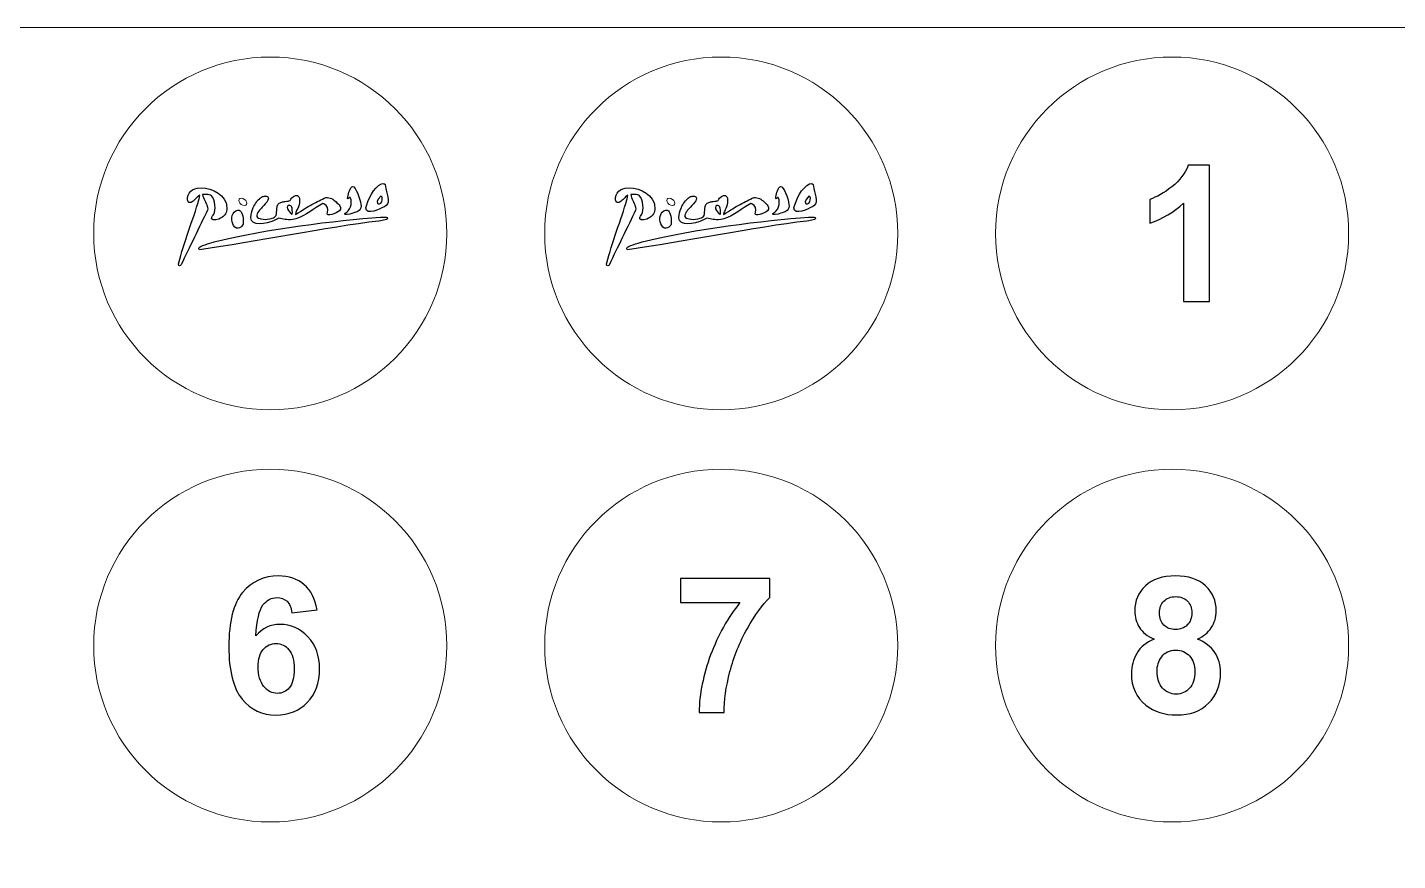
# Model space of a CAD drawing. Header units: millimetres. Extents: x -676 to 660, y -238 to 366.
# Drawn here: x 354.9 to 457.1, y 300 to 362.2 of the extents above; entities that cross this region are included whole.
import ezdxf

# ---------------------------------------------------------------- set-up
doc = ezdxf.new("R2010")
doc.units = ezdxf.units.MM
doc.header["$MEASUREMENT"] = 0
doc.layers.add('layer 1', color=7, linetype='Continuous')

msp = doc.modelspace()

# ---------------------------------------------------------------- linework, layer by layer
at = {"layer": 'layer 1', "color": 250, "lineweight": 20}
for points, knots in [([(221.6275, 362.1824), (221.6275, 362.1824), (457.0516, 362.1824), (457.0516, 362.1824), (457.0516, 362.1824), (457.0516, 362.1824), (659.621, 362.1824), (659.621, 362.1824), (659.621, 362.1824), (659.621, 362.1824), (659.621, 208.4226), (659.621, 208.4226), (659.621, 208.4226), (659.621, 208.4226), (457.0516, 208.4226), (457.0516, 208.4226), (457.0516, 208.4226), (457.0516, 208.4226), (221.6275, 208.4226), (221.6275, 208.4226), (221.6275, 208.4226), (221.6275, 208.4226), (221.6275, 362.1824), (221.6275, 362.1824)], [0, 0, 0, 0, 0.14285714, 0.14285714, 0.14285714, 0.14285714, 0.28571429, 0.28571429, 0.28571429, 0.28571429, 0.42857143, 0.42857143, 0.42857143, 0.42857143, 0.57142857, 0.57142857, 0.57142857, 0.57142857, 0.71428571, 0.71428571, 0.71428571, 0.71428571, 1, 1, 1, 1]), ([(372.9714, 359.9715), (380.2422, 359.9715), (386.1365, 354.0772), (386.1365, 346.8064), (386.1365, 346.8064), (386.1365, 339.5356), (380.2422, 333.6413), (372.9714, 333.6413), (372.9714, 333.6413), (365.7006, 333.6413), (359.8063, 339.5356), (359.8063, 346.8064), (359.8063, 346.8064), (359.8063, 354.0772), (365.7006, 359.9715), (372.9714, 359.9715)], [0, 0, 0, 0, 0.2, 0.2, 0.2, 0.2, 0.4, 0.4, 0.4, 0.4, 0.6, 0.6, 0.6, 0.6, 1, 1, 1, 1]), ([(406.6034, 359.9715), (413.8742, 359.9715), (419.7685, 354.0772), (419.7685, 346.8064), (419.7685, 346.8064), (419.7685, 339.5356), (413.8742, 333.6413), (406.6034, 333.6413), (406.6034, 333.6413), (399.3326, 333.6413), (393.4383, 339.5356), (393.4383, 346.8064), (393.4383, 346.8064), (393.4383, 354.0772), (399.3326, 359.9715), (406.6034, 359.9715)], [0, 0, 0, 0, 0.2, 0.2, 0.2, 0.2, 0.4, 0.4, 0.4, 0.4, 0.6, 0.6, 0.6, 0.6, 1, 1, 1, 1]), ([(440.2354, 359.9715), (447.5062, 359.9715), (453.4005, 354.0772), (453.4005, 346.8064), (453.4005, 346.8064), (453.4005, 339.5356), (447.5062, 333.6413), (440.2354, 333.6413), (440.2354, 333.6413), (432.9646, 333.6413), (427.0703, 339.5356), (427.0703, 346.8064), (427.0703, 346.8064), (427.0703, 354.0772), (432.9646, 359.9715), (440.2354, 359.9715)], [0, 0, 0, 0, 0.2, 0.2, 0.2, 0.2, 0.4, 0.4, 0.4, 0.4, 0.6, 0.6, 0.6, 0.6, 1, 1, 1, 1]), ([(370.9249, 349.4102), (371.093, 349.3475), (371.2293, 349.1853), (371.2293, 349.0479), (371.2293, 349.0479), (371.2293, 348.9105), (371.093, 348.8499), (370.9249, 348.9126), (370.9249, 348.9126), (370.7568, 348.9753), (370.6206, 349.1375), (370.6206, 349.2749), (370.6206, 349.2749), (370.6206, 349.4123), (370.7568, 349.4729), (370.9249, 349.4102)], [0, 0, 0, 0, 0.2, 0.2, 0.2, 0.2, 0.4, 0.4, 0.4, 0.4, 0.6, 0.6, 0.6, 0.6, 1, 1, 1, 1]), ([(402.8501, 349.4102), (403.0182, 349.3475), (403.1545, 349.1853), (403.1545, 349.0479), (403.1545, 349.0479), (403.1545, 348.9105), (403.0182, 348.8499), (402.8501, 348.9126), (402.8501, 348.9126), (402.682, 348.9753), (402.5458, 349.1375), (402.5458, 349.2749), (402.5458, 349.2749), (402.5458, 349.4123), (402.682, 349.4729), (402.8501, 349.4102)], [0, 0, 0, 0, 0.2, 0.2, 0.2, 0.2, 0.4, 0.4, 0.4, 0.4, 0.6, 0.6, 0.6, 0.6, 1, 1, 1, 1]), ([(372.9714, 329.2195), (380.2422, 329.2195), (386.1365, 323.3252), (386.1365, 316.0544), (386.1365, 316.0544), (386.1365, 308.7836), (380.2422, 302.8893), (372.9714, 302.8893), (372.9714, 302.8893), (365.7006, 302.8893), (359.8063, 308.7836), (359.8063, 316.0544), (359.8063, 316.0544), (359.8063, 323.3252), (365.7006, 329.2195), (372.9714, 329.2195)], [0, 0, 0, 0, 0.2, 0.2, 0.2, 0.2, 0.4, 0.4, 0.4, 0.4, 0.6, 0.6, 0.6, 0.6, 1, 1, 1, 1]), ([(406.6034, 329.2195), (413.8742, 329.2195), (419.7685, 323.3252), (419.7685, 316.0544), (419.7685, 316.0544), (419.7685, 308.7836), (413.8742, 302.8893), (406.6034, 302.8893), (406.6034, 302.8893), (399.3326, 302.8893), (393.4383, 308.7836), (393.4383, 316.0544), (393.4383, 316.0544), (393.4383, 323.3252), (399.3326, 329.2195), (406.6034, 329.2195)], [0, 0, 0, 0, 0.2, 0.2, 0.2, 0.2, 0.4, 0.4, 0.4, 0.4, 0.6, 0.6, 0.6, 0.6, 1, 1, 1, 1]), ([(440.2354, 329.2195), (447.5062, 329.2195), (453.4005, 323.3252), (453.4005, 316.0544), (453.4005, 316.0544), (453.4005, 308.7836), (447.5062, 302.8893), (440.2354, 302.8893), (440.2354, 302.8893), (432.9646, 302.8893), (427.0703, 308.7836), (427.0703, 316.0544), (427.0703, 316.0544), (427.0703, 323.3252), (432.9646, 329.2195), (440.2354, 329.2195)], [0, 0, 0, 0, 0.2, 0.2, 0.2, 0.2, 0.4, 0.4, 0.4, 0.4, 0.6, 0.6, 0.6, 0.6, 1, 1, 1, 1])]:
    msp.add_open_spline(points, degree=3, knots=knots, dxfattribs=at)
at = {"layer": 'layer 1', "color": 250}
for points, knots in [([(443.014, 341.7175), (443.014, 341.7175), (441.0743, 341.7175), (441.0743, 341.7175), (441.0743, 341.7175), (441.0743, 341.7175), (441.0743, 349.0565), (441.0743, 349.0565), (441.0743, 349.0565), (440.3663, 348.3911), (439.531, 347.8979), (438.5682, 347.5793), (438.5682, 347.5793), (438.5682, 347.5793), (438.5682, 349.3491), (438.5682, 349.3491), (438.5682, 349.3491), (439.0755, 349.5143), (439.6254, 349.8282), (440.2177, 350.2931), (440.2177, 350.2931), (440.8123, 350.7556), (441.2182, 351.296), (441.4401, 351.9119), (441.4401, 351.9119), (441.4401, 351.9119), (443.014, 351.9119), (443.014, 351.9119), (443.014, 351.9119), (443.014, 351.9119), (443.014, 341.7175), (443.014, 341.7175)], [0, 0, 0, 0, 0.11111111, 0.11111111, 0.11111111, 0.11111111, 0.22222222, 0.22222222, 0.22222222, 0.22222222, 0.33333333, 0.33333333, 0.33333333, 0.33333333, 0.44444444, 0.44444444, 0.44444444, 0.44444444, 0.55555556, 0.55555556, 0.55555556, 0.55555556, 0.66666667, 0.66666667, 0.66666667, 0.66666667, 0.77777778, 0.77777778, 0.77777778, 0.77777778, 1, 1, 1, 1]), ([(380.0992, 348.722), (380.0992, 348.0818), (381.221, 348.6705), (381.4805, 348.8002), (381.4805, 348.8002), (381.7117, 348.9158), (381.7748, 349.0562), (381.7633, 349.313), (381.7633, 349.313), (381.7497, 349.6144), (381.6431, 349.8634), (381.5847, 350.1554), (381.5847, 350.1554), (381.5557, 350.3586), (381.5747, 350.6276), (381.2675, 350.4989), (381.2675, 350.4989), (380.6804, 350.2526), (380.238, 349.2771), (380.0992, 348.722)], [0, 0, 0, 0, 0.16666667, 0.16666667, 0.16666667, 0.16666667, 0.33333333, 0.33333333, 0.33333333, 0.33333333, 0.5, 0.5, 0.5, 0.5, 0.66666667, 0.66666667, 0.66666667, 0.66666667, 1, 1, 1, 1]), ([(412.0244, 348.722), (412.0244, 348.0818), (413.1462, 348.6705), (413.4057, 348.8002), (413.4057, 348.8002), (413.6369, 348.9158), (413.7, 349.0562), (413.6885, 349.313), (413.6885, 349.313), (413.6749, 349.6144), (413.5683, 349.8634), (413.5099, 350.1554), (413.5099, 350.1554), (413.4809, 350.3586), (413.4999, 350.6276), (413.1927, 350.4989), (413.1927, 350.4989), (412.6056, 350.2526), (412.1632, 349.2771), (412.0244, 348.722)], [0, 0, 0, 0, 0.16666667, 0.16666667, 0.16666667, 0.16666667, 0.33333333, 0.33333333, 0.33333333, 0.33333333, 0.5, 0.5, 0.5, 0.5, 0.66666667, 0.66666667, 0.66666667, 0.66666667, 1, 1, 1, 1]), ([(366.8403, 349.1708), (367.0157, 348.9693), (367.2956, 349.2881), (367.407, 349.3996), (367.407, 349.3996), (367.516, 349.5085), (367.5606, 349.5723), (367.7078, 349.6504), (367.7078, 349.6504), (367.6965, 349.5487), (367.6766, 349.4046), (367.6481, 349.3085), (367.6481, 349.3085), (367.2274, 347.8911), (366.5012, 346.0735), (366.156, 344.6042), (366.156, 344.6042), (366.156, 344.6042), (366.13, 344.526), (366.13, 344.526), (366.13, 344.526), (366.121, 344.3239), (366.2998, 344.416), (366.3124, 344.4478), (366.3124, 344.4478), (366.3124, 344.4478), (366.3385, 344.4999), (366.3385, 344.4999), (366.3385, 344.4999), (366.9084, 345.6403), (367.7235, 347.3892), (368.2993, 348.5395), (368.2993, 348.5395), (368.3216, 348.6001), (368.3279, 348.6671), (368.2993, 348.748), (368.2993, 348.748), (368.2906, 348.7741), (368.2819, 348.8002), (368.2732, 348.8262), (368.2732, 348.8262), (368.1755, 349.1195), (367.9718, 349.4076), (367.9282, 349.7123), (367.9282, 349.7123), (367.9282, 349.7123), (367.9804, 349.7123), (367.9804, 349.7123), (367.9804, 349.7123), (367.9804, 349.7123), (368.2359, 349.7123), (368.2359, 349.7123), (368.2359, 349.7123), (368.3682, 349.7123), (368.4902, 349.6995), (368.5935, 349.6044), (368.5935, 349.6044), (368.8923, 349.3295), (368.9038, 348.526), (368.7672, 348.2508), (368.7672, 348.2508), (368.7184, 348.1523), (368.5576, 348.0264), (368.601, 347.8964), (368.601, 347.8964), (368.6666, 347.6996), (369.1618, 347.8871), (369.2604, 347.9365), (369.2604, 347.9365), (369.5094, 348.0613), (369.6953, 348.2751), (369.7207, 348.5913), (369.7207, 348.5913), (369.7348, 348.767), (369.7078, 348.9532), (369.6744, 349.0868), (369.6744, 349.0868), (369.4159, 349.8624), (368.2968, 350.3318), (367.5146, 350.1792), (367.5146, 350.1792), (367.2746, 350.1324), (367.0573, 350.023), (366.923, 349.8195), (366.923, 349.8195), (366.8244, 349.6702), (366.7285, 349.2993), (366.8403, 349.1708)], [0, 0, 0, 0, 0.04347826, 0.04347826, 0.04347826, 0.04347826, 0.08695652, 0.08695652, 0.08695652, 0.08695652, 0.13043478, 0.13043478, 0.13043478, 0.13043478, 0.17391304, 0.17391304, 0.17391304, 0.17391304, 0.2173913, 0.2173913, 0.2173913, 0.2173913, 0.26086957, 0.26086957, 0.26086957, 0.26086957, 0.30434783, 0.30434783, 0.30434783, 0.30434783, 0.34782609, 0.34782609, 0.34782609, 0.34782609, 0.39130435, 0.39130435, 0.39130435, 0.39130435, 0.43478261, 0.43478261, 0.43478261, 0.43478261, 0.47826087, 0.47826087, 0.47826087, 0.47826087, 0.52173913, 0.52173913, 0.52173913, 0.52173913, 0.56521739, 0.56521739, 0.56521739, 0.56521739, 0.60869565, 0.60869565, 0.60869565, 0.60869565, 0.65217391, 0.65217391, 0.65217391, 0.65217391, 0.69565217, 0.69565217, 0.69565217, 0.69565217, 0.73913043, 0.73913043, 0.73913043, 0.73913043, 0.7826087, 0.7826087, 0.7826087, 0.7826087, 0.82608696, 0.82608696, 0.82608696, 0.82608696, 0.86956522, 0.86956522, 0.86956522, 0.86956522, 0.91304348, 0.91304348, 0.91304348, 0.91304348, 1, 1, 1, 1]), ([(374.574, 349.4517), (374.5676, 349.4453), (374.5617, 349.439), (374.5563, 349.4329), (374.5563, 349.4329), (374.4697, 349.336), (374.5048, 349.2849), (374.3879, 349.2399), (374.3879, 349.2399), (374.368, 349.2322), (374.3436, 349.2247), (374.3134, 349.2171), (374.3134, 349.2171), (374.2422, 349.2112), (374.1602, 349.2057), (374.0757, 349.1953), (374.0757, 349.1953), (373.9913, 349.185), (373.9043, 349.1697), (373.8234, 349.1443), (373.8234, 349.1443), (373.5092, 349.0455), (373.4977, 348.9098), (373.4534, 348.6438), (373.4534, 348.6438), (373.4534, 348.6438), (373.4273, 348.2789), (373.4273, 348.2789), (373.4273, 348.2789), (373.4273, 348.2789), (373.4012, 348.1486), (373.4012, 348.1486), (373.4012, 348.1486), (373.337, 348.0202), (373.2471, 347.9843), (373.1146, 347.9401), (373.1146, 347.9401), (373.1146, 347.9401), (373.0364, 347.9141), (373.0364, 347.9141), (373.0364, 347.9141), (373.0364, 347.9141), (372.9321, 347.888), (372.9321, 347.888), (372.9321, 347.888), (372.7269, 347.847), (372.4858, 347.847), (372.2806, 347.888), (372.2806, 347.888), (372.1605, 347.918), (372.0257, 347.9547), (371.9678, 348.0704), (371.9678, 348.0704), (371.9678, 348.3421), (372.2001, 348.5844), (372.3801, 348.7702), (372.3801, 348.7702), (372.5005, 348.8946), (372.7211, 349.1339), (372.7758, 349.2432), (372.7758, 349.2432), (372.7758, 349.2432), (372.8018, 349.2953), (372.8018, 349.2953), (372.8018, 349.2953), (372.9189, 349.5295), (372.7521, 349.6332), (372.5235, 349.5918), (372.5235, 349.5918), (372.4019, 349.5697), (372.3707, 349.5535), (372.2392, 349.4639), (372.2392, 349.4639), (372.131, 349.3902), (372.0275, 349.2738), (371.9361, 349.1428), (371.9361, 349.1428), (371.8448, 349.0118), (371.7656, 348.8662), (371.7061, 348.7341), (371.7061, 348.7341), (371.5601, 348.4102), (371.5307, 348.2919), (371.5257, 347.9786), (371.5257, 347.9786), (371.5151, 347.309), (372.738, 347.5172), (373.2188, 347.7577), (373.2188, 347.7577), (373.3522, 347.8244), (373.4699, 347.8842), (373.6097, 347.9401), (373.6097, 347.9401), (373.9365, 347.9034), (374.1855, 347.7798), (374.6522, 347.8359), (374.6522, 347.8359), (374.6522, 347.8359), (374.7825, 347.8619), (374.7825, 347.8619), (374.7825, 347.8619), (374.7825, 347.8619), (374.8868, 347.888), (374.8868, 347.888), (374.8868, 347.888), (375.6094, 348.129), (376.2346, 348.7049), (376.8935, 349.0347), (376.8935, 349.0347), (376.8935, 349.0347), (376.9717, 349.0086), (376.9717, 349.0086), (376.9717, 349.0086), (377.2602, 348.8645), (377.3286, 348.6456), (377.2323, 348.3571), (377.2323, 348.3571), (377.2069, 348.2084), (377.2177, 348.2007), (377.4148, 348.2007), (377.4148, 348.2007), (377.7687, 348.2597), (378.4347, 348.4671), (378.1551, 348.8773), (378.1551, 348.8773), (378.1003, 348.9578), (377.9538, 349.0973), (377.8805, 349.1634), (377.8805, 349.1634), (377.6721, 349.3517), (377.4145, 349.5178), (377.1281, 349.4778), (377.1281, 349.4778), (376.9403, 349.4308), (376.778, 349.3288), (376.6069, 349.2432), (376.6069, 349.2432), (376.6069, 349.2432), (376.5547, 349.2171), (376.5547, 349.2171), (376.5547, 349.2171), (376.5547, 349.2171), (376.5026, 349.1911), (376.5026, 349.1911), (376.5026, 349.1911), (376.1378, 349.0086), (375.7443, 348.7912), (375.4045, 348.5682), (375.4045, 348.5682), (375.1712, 348.4152), (374.894, 348.2268), (374.8607, 348.2268), (374.8607, 348.2268), (374.8607, 348.2268), (374.8868, 348.3571), (374.8868, 348.3571), (374.8868, 348.3571), (374.8868, 348.3571), (374.9128, 348.4353), (374.9128, 348.4353), (374.9128, 348.4353), (374.9734, 348.6168), (375.063, 348.6969), (375.1213, 348.9305), (375.1213, 348.9305), (375.1213, 348.9305), (375.1474, 349.1129), (375.1474, 349.1129), (375.1474, 349.1129), (375.1474, 349.242), (375.1741, 349.4261), (375.1094, 349.5384), (375.1094, 349.5384), (374.9769, 349.7684), (374.7294, 349.6071), (374.574, 349.4517)], [0, 0, 0, 0, 0.02222222, 0.02222222, 0.02222222, 0.02222222, 0.04444444, 0.04444444, 0.04444444, 0.04444444, 0.06666667, 0.06666667, 0.06666667, 0.06666667, 0.08888889, 0.08888889, 0.08888889, 0.08888889, 0.11111111, 0.11111111, 0.11111111, 0.11111111, 0.13333333, 0.13333333, 0.13333333, 0.13333333, 0.15555556, 0.15555556, 0.15555556, 0.15555556, 0.17777778, 0.17777778, 0.17777778, 0.17777778, 0.2, 0.2, 0.2, 0.2, 0.22222222, 0.22222222, 0.22222222, 0.22222222, 0.24444444, 0.24444444, 0.24444444, 0.24444444, 0.26666667, 0.26666667, 0.26666667, 0.26666667, 0.28888889, 0.28888889, 0.28888889, 0.28888889, 0.31111111, 0.31111111, 0.31111111, 0.31111111, 0.33333333, 0.33333333, 0.33333333, 0.33333333, 0.35555556, 0.35555556, 0.35555556, 0.35555556, 0.37777778, 0.37777778, 0.37777778, 0.37777778, 0.4, 0.4, 0.4, 0.4, 0.42222222, 0.42222222, 0.42222222, 0.42222222, 0.44444444, 0.44444444, 0.44444444, 0.44444444, 0.46666667, 0.46666667, 0.46666667, 0.46666667, 0.48888889, 0.48888889, 0.48888889, 0.48888889, 0.51111111, 0.51111111, 0.51111111, 0.51111111, 0.53333333, 0.53333333, 0.53333333, 0.53333333, 0.55555556, 0.55555556, 0.55555556, 0.55555556, 0.57777778, 0.57777778, 0.57777778, 0.57777778, 0.6, 0.6, 0.6, 0.6, 0.62222222, 0.62222222, 0.62222222, 0.62222222, 0.64444444, 0.64444444, 0.64444444, 0.64444444, 0.66666667, 0.66666667, 0.66666667, 0.66666667, 0.68888889, 0.68888889, 0.68888889, 0.68888889, 0.71111111, 0.71111111, 0.71111111, 0.71111111, 0.73333333, 0.73333333, 0.73333333, 0.73333333, 0.75555556, 0.75555556, 0.75555556, 0.75555556, 0.77777778, 0.77777778, 0.77777778, 0.77777778, 0.8, 0.8, 0.8, 0.8, 0.82222222, 0.82222222, 0.82222222, 0.82222222, 0.84444444, 0.84444444, 0.84444444, 0.84444444, 0.86666667, 0.86666667, 0.86666667, 0.86666667, 0.88888889, 0.88888889, 0.88888889, 0.88888889, 0.91111111, 0.91111111, 0.91111111, 0.91111111, 0.93333333, 0.93333333, 0.93333333, 0.93333333, 0.95555556, 0.95555556, 0.95555556, 0.95555556, 1, 1, 1, 1]), ([(379.0567, 350.2857), (378.8469, 350.0759), (378.7628, 349.7054), (378.7439, 349.4256), (378.7439, 349.4256), (378.7704, 349.3087), (378.8418, 349.4699), (378.8688, 349.4918), (378.8688, 349.4918), (379.0085, 349.6052), (379.1308, 348.8079), (378.7827, 348.493), (378.7827, 348.493), (378.6809, 348.401), (378.5595, 348.3159), (378.5354, 348.305), (378.5354, 348.305), (378.5354, 348.305), (378.5354, 348.2529), (378.5354, 348.2529), (378.5354, 348.2529), (378.5354, 348.2529), (378.5615, 348.2268), (378.5615, 348.2268), (378.5615, 348.2268), (378.7074, 348.1538), (379.1163, 348.3134), (379.2912, 348.3571), (379.2912, 348.3571), (379.3864, 348.3888), (379.505, 348.439), (379.5909, 348.5094), (379.5909, 348.5094), (379.7512, 348.6407), (379.7603, 348.7659), (379.7316, 348.9716), (379.7316, 348.9716), (379.6621, 349.4687), (379.3377, 350.3118), (379.1088, 350.3118), (379.1088, 350.3118), (379.1088, 350.3118), (379.0567, 350.2857), (379.0567, 350.2857)], [0, 0, 0, 0, 0.08333333, 0.08333333, 0.08333333, 0.08333333, 0.16666667, 0.16666667, 0.16666667, 0.16666667, 0.25, 0.25, 0.25, 0.25, 0.33333333, 0.33333333, 0.33333333, 0.33333333, 0.41666667, 0.41666667, 0.41666667, 0.41666667, 0.5, 0.5, 0.5, 0.5, 0.58333333, 0.58333333, 0.58333333, 0.58333333, 0.66666667, 0.66666667, 0.66666667, 0.66666667, 0.75, 0.75, 0.75, 0.75, 0.83333333, 0.83333333, 0.83333333, 0.83333333, 1, 1, 1, 1]), ([(381.2198, 349.582), (381.3127, 349.5706), (381.3452, 349.481), (381.3241, 349.3214), (381.3241, 349.3214), (381.3241, 348.8317), (380.549, 348.9117), (381.2198, 349.582)], [0, 0, 0, 0, 0.33333333, 0.33333333, 0.33333333, 0.33333333, 1, 1, 1, 1]), ([(398.7655, 349.1708), (398.9409, 348.9693), (399.2208, 349.2881), (399.3322, 349.3996), (399.3322, 349.3996), (399.4412, 349.5085), (399.4858, 349.5723), (399.633, 349.6504), (399.633, 349.6504), (399.6217, 349.5487), (399.6018, 349.4046), (399.5733, 349.3085), (399.5733, 349.3085), (399.1526, 347.8911), (398.4264, 346.0735), (398.0812, 344.6042), (398.0812, 344.6042), (398.0812, 344.6042), (398.0552, 344.526), (398.0552, 344.526), (398.0552, 344.526), (398.0462, 344.3239), (398.225, 344.416), (398.2376, 344.4478), (398.2376, 344.4478), (398.2376, 344.4478), (398.2637, 344.4999), (398.2637, 344.4999), (398.2637, 344.4999), (398.8336, 345.6403), (399.6487, 347.3892), (400.2245, 348.5395), (400.2245, 348.5395), (400.2468, 348.6001), (400.2531, 348.6671), (400.2245, 348.748), (400.2245, 348.748), (400.2158, 348.7741), (400.2071, 348.8002), (400.1984, 348.8262), (400.1984, 348.8262), (400.1007, 349.1195), (399.897, 349.4076), (399.8534, 349.7123), (399.8534, 349.7123), (399.8534, 349.7123), (399.9056, 349.7123), (399.9056, 349.7123), (399.9056, 349.7123), (399.9056, 349.7123), (400.1611, 349.7123), (400.1611, 349.7123), (400.1611, 349.7123), (400.2934, 349.7123), (400.4154, 349.6995), (400.5187, 349.6044), (400.5187, 349.6044), (400.8175, 349.3295), (400.829, 348.526), (400.6924, 348.2508), (400.6924, 348.2508), (400.6436, 348.1523), (400.4828, 348.0264), (400.5262, 347.8964), (400.5262, 347.8964), (400.5918, 347.6996), (401.087, 347.8871), (401.1856, 347.9365), (401.1856, 347.9365), (401.4346, 348.0613), (401.6205, 348.2751), (401.6459, 348.5913), (401.6459, 348.5913), (401.66, 348.767), (401.633, 348.9532), (401.5996, 349.0868), (401.5996, 349.0868), (401.3411, 349.8624), (400.222, 350.3318), (399.4398, 350.1792), (399.4398, 350.1792), (399.1998, 350.1324), (398.9825, 350.023), (398.8482, 349.8195), (398.8482, 349.8195), (398.7496, 349.6702), (398.6537, 349.2993), (398.7655, 349.1708)], [0, 0, 0, 0, 0.04347826, 0.04347826, 0.04347826, 0.04347826, 0.08695652, 0.08695652, 0.08695652, 0.08695652, 0.13043478, 0.13043478, 0.13043478, 0.13043478, 0.17391304, 0.17391304, 0.17391304, 0.17391304, 0.2173913, 0.2173913, 0.2173913, 0.2173913, 0.26086957, 0.26086957, 0.26086957, 0.26086957, 0.30434783, 0.30434783, 0.30434783, 0.30434783, 0.34782609, 0.34782609, 0.34782609, 0.34782609, 0.39130435, 0.39130435, 0.39130435, 0.39130435, 0.43478261, 0.43478261, 0.43478261, 0.43478261, 0.47826087, 0.47826087, 0.47826087, 0.47826087, 0.52173913, 0.52173913, 0.52173913, 0.52173913, 0.56521739, 0.56521739, 0.56521739, 0.56521739, 0.60869565, 0.60869565, 0.60869565, 0.60869565, 0.65217391, 0.65217391, 0.65217391, 0.65217391, 0.69565217, 0.69565217, 0.69565217, 0.69565217, 0.73913043, 0.73913043, 0.73913043, 0.73913043, 0.7826087, 0.7826087, 0.7826087, 0.7826087, 0.82608696, 0.82608696, 0.82608696, 0.82608696, 0.86956522, 0.86956522, 0.86956522, 0.86956522, 0.91304348, 0.91304348, 0.91304348, 0.91304348, 1, 1, 1, 1]), ([(406.4992, 349.4517), (406.4928, 349.4453), (406.4869, 349.439), (406.4815, 349.4329), (406.4815, 349.4329), (406.3949, 349.336), (406.43, 349.2849), (406.3131, 349.2399), (406.3131, 349.2399), (406.2932, 349.2322), (406.2688, 349.2247), (406.2386, 349.2171), (406.2386, 349.2171), (406.1674, 349.2112), (406.0854, 349.2057), (406.0009, 349.1953), (406.0009, 349.1953), (405.9165, 349.185), (405.8295, 349.1697), (405.7486, 349.1443), (405.7486, 349.1443), (405.4344, 349.0455), (405.4229, 348.9098), (405.3786, 348.6438), (405.3786, 348.6438), (405.3786, 348.6438), (405.3525, 348.2789), (405.3525, 348.2789), (405.3525, 348.2789), (405.3525, 348.2789), (405.3264, 348.1486), (405.3264, 348.1486), (405.3264, 348.1486), (405.2622, 348.0202), (405.1723, 347.9843), (405.0398, 347.9401), (405.0398, 347.9401), (405.0398, 347.9401), (404.9616, 347.9141), (404.9616, 347.9141), (404.9616, 347.9141), (404.9616, 347.9141), (404.8573, 347.888), (404.8573, 347.888), (404.8573, 347.888), (404.6521, 347.847), (404.411, 347.847), (404.2058, 347.888), (404.2058, 347.888), (404.0857, 347.918), (403.9509, 347.9547), (403.893, 348.0704), (403.893, 348.0704), (403.893, 348.3421), (404.1253, 348.5844), (404.3053, 348.7702), (404.3053, 348.7702), (404.4257, 348.8946), (404.6463, 349.1339), (404.701, 349.2432), (404.701, 349.2432), (404.701, 349.2432), (404.727, 349.2953), (404.727, 349.2953), (404.727, 349.2953), (404.8441, 349.5295), (404.6773, 349.6332), (404.4487, 349.5918), (404.4487, 349.5918), (404.3271, 349.5697), (404.2959, 349.5535), (404.1644, 349.4639), (404.1644, 349.4639), (404.0562, 349.3902), (403.9527, 349.2738), (403.8613, 349.1428), (403.8613, 349.1428), (403.77, 349.0118), (403.6908, 348.8662), (403.6313, 348.7341), (403.6313, 348.7341), (403.4853, 348.4102), (403.4559, 348.2919), (403.4509, 347.9786), (403.4509, 347.9786), (403.4403, 347.309), (404.6632, 347.5172), (405.144, 347.7577), (405.144, 347.7577), (405.2774, 347.8244), (405.3951, 347.8842), (405.5349, 347.9401), (405.5349, 347.9401), (405.8617, 347.9034), (406.1107, 347.7798), (406.5774, 347.8359), (406.5774, 347.8359), (406.5774, 347.8359), (406.7077, 347.8619), (406.7077, 347.8619), (406.7077, 347.8619), (406.7077, 347.8619), (406.812, 347.888), (406.812, 347.888), (406.812, 347.888), (407.5346, 348.129), (408.1598, 348.7049), (408.8187, 349.0347), (408.8187, 349.0347), (408.8187, 349.0347), (408.8969, 349.0086), (408.8969, 349.0086), (408.8969, 349.0086), (409.1854, 348.8645), (409.2538, 348.6456), (409.1575, 348.3571), (409.1575, 348.3571), (409.1321, 348.2084), (409.1429, 348.2007), (409.34, 348.2007), (409.34, 348.2007), (409.6939, 348.2597), (410.3599, 348.4671), (410.0803, 348.8773), (410.0803, 348.8773), (410.0255, 348.9578), (409.879, 349.0973), (409.8057, 349.1634), (409.8057, 349.1634), (409.5973, 349.3517), (409.3397, 349.5178), (409.0533, 349.4778), (409.0533, 349.4778), (408.8655, 349.4308), (408.7032, 349.3288), (408.5321, 349.2432), (408.5321, 349.2432), (408.5321, 349.2432), (408.4799, 349.2171), (408.4799, 349.2171), (408.4799, 349.2171), (408.4799, 349.2171), (408.4278, 349.1911), (408.4278, 349.1911), (408.4278, 349.1911), (408.063, 349.0086), (407.6695, 348.7912), (407.3297, 348.5682), (407.3297, 348.5682), (407.0964, 348.4152), (406.8192, 348.2268), (406.7859, 348.2268), (406.7859, 348.2268), (406.7859, 348.2268), (406.812, 348.3571), (406.812, 348.3571), (406.812, 348.3571), (406.812, 348.3571), (406.838, 348.4353), (406.838, 348.4353), (406.838, 348.4353), (406.8986, 348.6168), (406.9882, 348.6969), (407.0465, 348.9305), (407.0465, 348.9305), (407.0465, 348.9305), (407.0726, 349.1129), (407.0726, 349.1129), (407.0726, 349.1129), (407.0726, 349.242), (407.0993, 349.4261), (407.0346, 349.5384), (407.0346, 349.5384), (406.9021, 349.7684), (406.6546, 349.6071), (406.4992, 349.4517)], [0, 0, 0, 0, 0.02222222, 0.02222222, 0.02222222, 0.02222222, 0.04444444, 0.04444444, 0.04444444, 0.04444444, 0.06666667, 0.06666667, 0.06666667, 0.06666667, 0.08888889, 0.08888889, 0.08888889, 0.08888889, 0.11111111, 0.11111111, 0.11111111, 0.11111111, 0.13333333, 0.13333333, 0.13333333, 0.13333333, 0.15555556, 0.15555556, 0.15555556, 0.15555556, 0.17777778, 0.17777778, 0.17777778, 0.17777778, 0.2, 0.2, 0.2, 0.2, 0.22222222, 0.22222222, 0.22222222, 0.22222222, 0.24444444, 0.24444444, 0.24444444, 0.24444444, 0.26666667, 0.26666667, 0.26666667, 0.26666667, 0.28888889, 0.28888889, 0.28888889, 0.28888889, 0.31111111, 0.31111111, 0.31111111, 0.31111111, 0.33333333, 0.33333333, 0.33333333, 0.33333333, 0.35555556, 0.35555556, 0.35555556, 0.35555556, 0.37777778, 0.37777778, 0.37777778, 0.37777778, 0.4, 0.4, 0.4, 0.4, 0.42222222, 0.42222222, 0.42222222, 0.42222222, 0.44444444, 0.44444444, 0.44444444, 0.44444444, 0.46666667, 0.46666667, 0.46666667, 0.46666667, 0.48888889, 0.48888889, 0.48888889, 0.48888889, 0.51111111, 0.51111111, 0.51111111, 0.51111111, 0.53333333, 0.53333333, 0.53333333, 0.53333333, 0.55555556, 0.55555556, 0.55555556, 0.55555556, 0.57777778, 0.57777778, 0.57777778, 0.57777778, 0.6, 0.6, 0.6, 0.6, 0.62222222, 0.62222222, 0.62222222, 0.62222222, 0.64444444, 0.64444444, 0.64444444, 0.64444444, 0.66666667, 0.66666667, 0.66666667, 0.66666667, 0.68888889, 0.68888889, 0.68888889, 0.68888889, 0.71111111, 0.71111111, 0.71111111, 0.71111111, 0.73333333, 0.73333333, 0.73333333, 0.73333333, 0.75555556, 0.75555556, 0.75555556, 0.75555556, 0.77777778, 0.77777778, 0.77777778, 0.77777778, 0.8, 0.8, 0.8, 0.8, 0.82222222, 0.82222222, 0.82222222, 0.82222222, 0.84444444, 0.84444444, 0.84444444, 0.84444444, 0.86666667, 0.86666667, 0.86666667, 0.86666667, 0.88888889, 0.88888889, 0.88888889, 0.88888889, 0.91111111, 0.91111111, 0.91111111, 0.91111111, 0.93333333, 0.93333333, 0.93333333, 0.93333333, 0.95555556, 0.95555556, 0.95555556, 0.95555556, 1, 1, 1, 1]), ([(410.9819, 350.2857), (410.7721, 350.0759), (410.688, 349.7054), (410.6691, 349.4256), (410.6691, 349.4256), (410.6956, 349.3087), (410.767, 349.4699), (410.794, 349.4918), (410.794, 349.4918), (410.9337, 349.6052), (411.056, 348.8079), (410.7079, 348.493), (410.7079, 348.493), (410.6061, 348.401), (410.4847, 348.3159), (410.4606, 348.305), (410.4606, 348.305), (410.4606, 348.305), (410.4606, 348.2529), (410.4606, 348.2529), (410.4606, 348.2529), (410.4606, 348.2529), (410.4867, 348.2268), (410.4867, 348.2268), (410.4867, 348.2268), (410.6326, 348.1538), (411.0415, 348.3134), (411.2164, 348.3571), (411.2164, 348.3571), (411.3116, 348.3888), (411.4302, 348.439), (411.5161, 348.5094), (411.5161, 348.5094), (411.6764, 348.6407), (411.6855, 348.7659), (411.6568, 348.9716), (411.6568, 348.9716), (411.5873, 349.4687), (411.2629, 350.3118), (411.034, 350.3118), (411.034, 350.3118), (411.034, 350.3118), (410.9819, 350.2857), (410.9819, 350.2857)], [0, 0, 0, 0, 0.08333333, 0.08333333, 0.08333333, 0.08333333, 0.16666667, 0.16666667, 0.16666667, 0.16666667, 0.25, 0.25, 0.25, 0.25, 0.33333333, 0.33333333, 0.33333333, 0.33333333, 0.41666667, 0.41666667, 0.41666667, 0.41666667, 0.5, 0.5, 0.5, 0.5, 0.58333333, 0.58333333, 0.58333333, 0.58333333, 0.66666667, 0.66666667, 0.66666667, 0.66666667, 0.75, 0.75, 0.75, 0.75, 0.83333333, 0.83333333, 0.83333333, 0.83333333, 1, 1, 1, 1]), ([(413.145, 349.582), (413.2379, 349.5706), (413.2704, 349.481), (413.2493, 349.3214), (413.2493, 349.3214), (413.2493, 348.8317), (412.4742, 348.9117), (413.145, 349.582)], [0, 0, 0, 0, 0.33333333, 0.33333333, 0.33333333, 0.33333333, 1, 1, 1, 1]), ([(370.5808, 347.1919), (370.7281, 347.2158), (370.8402, 347.2955), (370.9105, 347.4273), (370.9105, 347.4273), (370.9657, 347.5304), (370.9572, 347.5868), (370.9575, 347.7007), (370.9575, 347.7007), (370.9581, 347.8969), (370.9467, 348.0326), (370.8732, 348.2529), (370.8732, 348.2529), (370.8732, 348.2529), (370.8472, 348.3311), (370.8472, 348.3311), (370.8472, 348.3311), (370.7765, 348.4725), (370.719, 348.5573), (370.5566, 348.5312), (370.5566, 348.5312), (370.1022, 348.4581), (370.0274, 347.9176), (370.1801, 347.5141), (370.1801, 347.5141), (370.2389, 347.3587), (370.3999, 347.1627), (370.5808, 347.1919)], [0, 0, 0, 0, 0.125, 0.125, 0.125, 0.125, 0.25, 0.25, 0.25, 0.25, 0.375, 0.375, 0.375, 0.375, 0.5, 0.5, 0.5, 0.5, 0.625, 0.625, 0.625, 0.625, 0.75, 0.75, 0.75, 0.75, 1, 1, 1, 1]), ([(374.5935, 348.6911), (374.6241, 348.5319), (374.6595, 348.2268), (374.574, 348.2268), (374.574, 348.2268), (374.4298, 348.3709), (374.3544, 348.4574), (374.2613, 348.6438), (374.2613, 348.6438), (374.2114, 348.7933), (374.2741, 348.9082), (374.4266, 348.8928), (374.4266, 348.8928), (374.5434, 348.881), (374.5735, 348.7952), (374.5935, 348.6911)], [0, 0, 0, 0, 0.2, 0.2, 0.2, 0.2, 0.4, 0.4, 0.4, 0.4, 0.6, 0.6, 0.6, 0.6, 1, 1, 1, 1]), ([(402.506, 347.1919), (402.6533, 347.2158), (402.7654, 347.2955), (402.8357, 347.4273), (402.8357, 347.4273), (402.8909, 347.5304), (402.8824, 347.5868), (402.8827, 347.7007), (402.8827, 347.7007), (402.8833, 347.8969), (402.8719, 348.0326), (402.7984, 348.2529), (402.7984, 348.2529), (402.7984, 348.2529), (402.7724, 348.3311), (402.7724, 348.3311), (402.7724, 348.3311), (402.7017, 348.4725), (402.6442, 348.5573), (402.4818, 348.5312), (402.4818, 348.5312), (402.0274, 348.4581), (401.9526, 347.9176), (402.1053, 347.5141), (402.1053, 347.5141), (402.1641, 347.3587), (402.3251, 347.1627), (402.506, 347.1919)], [0, 0, 0, 0, 0.125, 0.125, 0.125, 0.125, 0.25, 0.25, 0.25, 0.25, 0.375, 0.375, 0.375, 0.375, 0.5, 0.5, 0.5, 0.5, 0.625, 0.625, 0.625, 0.625, 0.75, 0.75, 0.75, 0.75, 1, 1, 1, 1]), ([(406.5187, 348.6911), (406.5493, 348.5319), (406.5847, 348.2268), (406.4992, 348.2268), (406.4992, 348.2268), (406.355, 348.3709), (406.2796, 348.4574), (406.1865, 348.6438), (406.1865, 348.6438), (406.1366, 348.7933), (406.1993, 348.9082), (406.3518, 348.8928), (406.3518, 348.8928), (406.4686, 348.881), (406.4987, 348.7952), (406.5187, 348.6911)], [0, 0, 0, 0, 0.2, 0.2, 0.2, 0.2, 0.4, 0.4, 0.4, 0.4, 0.6, 0.6, 0.6, 0.6, 1, 1, 1, 1]), ([(369.101, 346.2461), (369.101, 346.2461), (368.9968, 346.22), (368.9968, 346.22), (368.9968, 346.22), (368.9968, 346.22), (368.8925, 346.194), (368.8925, 346.194), (368.8925, 346.194), (368.6941, 346.1444), (367.8672, 345.9244), (367.7458, 345.803), (367.7458, 345.803), (367.7458, 345.803), (367.6937, 345.777), (367.6937, 345.777), (367.6937, 345.777), (367.6937, 345.777), (367.6676, 345.7509), (367.6676, 345.7509), (367.6676, 345.7509), (367.6676, 345.7509), (367.6416, 345.6988), (367.6416, 345.6988), (367.6416, 345.6988), (367.6416, 345.6988), (367.6416, 345.6467), (367.6416, 345.6467), (367.6416, 345.6467), (367.6416, 345.6467), (367.6676, 345.6206), (367.6676, 345.6206), (367.6676, 345.6206), (367.6676, 345.6206), (367.6937, 345.5945), (367.6937, 345.5945), (367.6937, 345.5945), (371.8077, 346.1751), (377.2365, 347.2739), (381.0635, 347.7316), (381.0635, 347.7316), (381.0635, 347.7316), (381.2198, 347.7577), (381.2198, 347.7577), (381.2198, 347.7577), (381.3612, 347.7812), (381.4976, 347.8011), (381.6368, 347.8359), (381.6368, 347.8359), (381.6368, 347.8359), (381.715, 347.888), (381.715, 347.888), (381.715, 347.888), (381.715, 347.888), (381.689, 347.9922), (381.689, 347.9922), (381.689, 347.9922), (381.689, 347.9922), (381.6108, 348.0183), (381.6108, 348.0183), (381.6108, 348.0183), (381.6108, 348.0183), (381.1938, 348.0183), (381.1938, 348.0183), (381.1938, 348.0183), (377.9368, 347.8011), (372.4913, 347.094), (369.101, 346.2461)], [0, 0, 0, 0, 0.05555556, 0.05555556, 0.05555556, 0.05555556, 0.11111111, 0.11111111, 0.11111111, 0.11111111, 0.16666667, 0.16666667, 0.16666667, 0.16666667, 0.22222222, 0.22222222, 0.22222222, 0.22222222, 0.27777778, 0.27777778, 0.27777778, 0.27777778, 0.33333333, 0.33333333, 0.33333333, 0.33333333, 0.38888889, 0.38888889, 0.38888889, 0.38888889, 0.44444444, 0.44444444, 0.44444444, 0.44444444, 0.5, 0.5, 0.5, 0.5, 0.55555556, 0.55555556, 0.55555556, 0.55555556, 0.61111111, 0.61111111, 0.61111111, 0.61111111, 0.66666667, 0.66666667, 0.66666667, 0.66666667, 0.72222222, 0.72222222, 0.72222222, 0.72222222, 0.77777778, 0.77777778, 0.77777778, 0.77777778, 0.83333333, 0.83333333, 0.83333333, 0.83333333, 0.88888889, 0.88888889, 0.88888889, 0.88888889, 1, 1, 1, 1]), ([(401.0262, 346.2461), (401.0262, 346.2461), (400.922, 346.22), (400.922, 346.22), (400.922, 346.22), (400.922, 346.22), (400.8177, 346.194), (400.8177, 346.194), (400.8177, 346.194), (400.6193, 346.1444), (399.7924, 345.9244), (399.671, 345.803), (399.671, 345.803), (399.671, 345.803), (399.6189, 345.777), (399.6189, 345.777), (399.6189, 345.777), (399.6189, 345.777), (399.5928, 345.7509), (399.5928, 345.7509), (399.5928, 345.7509), (399.5928, 345.7509), (399.5668, 345.6988), (399.5668, 345.6988), (399.5668, 345.6988), (399.5668, 345.6988), (399.5668, 345.6467), (399.5668, 345.6467), (399.5668, 345.6467), (399.5668, 345.6467), (399.5928, 345.6206), (399.5928, 345.6206), (399.5928, 345.6206), (399.5928, 345.6206), (399.6189, 345.5945), (399.6189, 345.5945), (399.6189, 345.5945), (403.7329, 346.1751), (409.1617, 347.2739), (412.9887, 347.7316), (412.9887, 347.7316), (412.9887, 347.7316), (413.145, 347.7577), (413.145, 347.7577), (413.145, 347.7577), (413.2864, 347.7812), (413.4228, 347.8011), (413.562, 347.8359), (413.562, 347.8359), (413.562, 347.8359), (413.6402, 347.888), (413.6402, 347.888), (413.6402, 347.888), (413.6402, 347.888), (413.6142, 347.9922), (413.6142, 347.9922), (413.6142, 347.9922), (413.6142, 347.9922), (413.536, 348.0183), (413.536, 348.0183), (413.536, 348.0183), (413.536, 348.0183), (413.119, 348.0183), (413.119, 348.0183), (413.119, 348.0183), (409.862, 347.8011), (404.4165, 347.094), (401.0262, 346.2461)], [0, 0, 0, 0, 0.05555556, 0.05555556, 0.05555556, 0.05555556, 0.11111111, 0.11111111, 0.11111111, 0.11111111, 0.16666667, 0.16666667, 0.16666667, 0.16666667, 0.22222222, 0.22222222, 0.22222222, 0.22222222, 0.27777778, 0.27777778, 0.27777778, 0.27777778, 0.33333333, 0.33333333, 0.33333333, 0.33333333, 0.38888889, 0.38888889, 0.38888889, 0.38888889, 0.44444444, 0.44444444, 0.44444444, 0.44444444, 0.5, 0.5, 0.5, 0.5, 0.55555556, 0.55555556, 0.55555556, 0.55555556, 0.61111111, 0.61111111, 0.61111111, 0.61111111, 0.66666667, 0.66666667, 0.66666667, 0.66666667, 0.72222222, 0.72222222, 0.72222222, 0.72222222, 0.77777778, 0.77777778, 0.77777778, 0.77777778, 0.83333333, 0.83333333, 0.83333333, 0.83333333, 0.88888889, 0.88888889, 0.88888889, 0.88888889, 1, 1, 1, 1]), ([(376.4652, 318.7068), (376.4652, 318.7068), (374.582, 318.4992), (374.582, 318.4992), (374.582, 318.4992), (374.5372, 318.8862), (374.4168, 319.1717), (374.2233, 319.3558), (374.2233, 319.3558), (374.0298, 319.5399), (373.7797, 319.6319), (373.4706, 319.6319), (373.4706, 319.6319), (373.0599, 319.6319), (372.7131, 319.4478), (372.4299, 319.0797), (372.4299, 319.0797), (372.1467, 318.7116), (371.9697, 317.9446), (371.8966, 316.7789), (371.8966, 316.7789), (372.3803, 317.35), (372.9797, 317.6355), (373.6995, 317.6355), (373.6995, 317.6355), (374.5089, 317.6355), (375.205, 317.3264), (375.7832, 316.7081), (375.7832, 316.7081), (376.3613, 316.0874), (376.6492, 315.2898), (376.6492, 314.3105), (376.6492, 314.3105), (376.6492, 313.2722), (376.3448, 312.4368), (375.736, 311.8091), (375.736, 311.8091), (375.1271, 311.1814), (374.346, 310.8675), (373.3927, 310.8675), (373.3927, 310.8675), (372.3709, 310.8675), (371.5284, 311.2663), (370.87, 312.064), (370.87, 312.064), (370.2116, 312.8616), (369.8813, 314.1666), (369.8813, 315.9836), (369.8813, 315.9836), (369.8813, 317.8455), (370.2258, 319.1882), (370.9125, 320.0118), (370.9125, 320.0118), (371.5992, 320.8354), (372.4912, 321.246), (373.5885, 321.246), (373.5885, 321.246), (374.3578, 321.246), (374.995, 321.0289), (375.5, 320.5947), (375.5, 320.5947), (376.005, 320.1629), (376.3259, 319.5328), (376.4652, 318.7068)], [0, 0, 0, 0, 0.05882353, 0.05882353, 0.05882353, 0.05882353, 0.11764706, 0.11764706, 0.11764706, 0.11764706, 0.17647059, 0.17647059, 0.17647059, 0.17647059, 0.23529412, 0.23529412, 0.23529412, 0.23529412, 0.29411765, 0.29411765, 0.29411765, 0.29411765, 0.35294118, 0.35294118, 0.35294118, 0.35294118, 0.41176471, 0.41176471, 0.41176471, 0.41176471, 0.47058824, 0.47058824, 0.47058824, 0.47058824, 0.52941176, 0.52941176, 0.52941176, 0.52941176, 0.58823529, 0.58823529, 0.58823529, 0.58823529, 0.64705882, 0.64705882, 0.64705882, 0.64705882, 0.70588235, 0.70588235, 0.70588235, 0.70588235, 0.76470588, 0.76470588, 0.76470588, 0.76470588, 0.82352941, 0.82352941, 0.82352941, 0.82352941, 0.88235294, 0.88235294, 0.88235294, 0.88235294, 1, 1, 1, 1]), ([(403.5758, 319.2685), (403.5758, 319.2685), (403.5758, 321.0666), (403.5758, 321.0666), (403.5758, 321.0666), (403.5758, 321.0666), (410.2305, 321.0666), (410.2305, 321.0666), (410.2305, 321.0666), (410.2305, 321.0666), (410.2305, 319.6508), (410.2305, 319.6508), (410.2305, 319.6508), (409.6806, 319.1104), (409.1237, 318.3363), (408.555, 317.3263), (408.555, 317.3263), (407.9886, 316.3163), (407.5544, 315.2426), (407.2571, 314.1052), (407.2571, 314.1052), (406.9598, 312.9678), (406.8134, 311.9507), (406.8182, 311.0563), (406.8182, 311.0563), (406.8182, 311.0563), (404.9492, 311.0563), (404.9492, 311.0563), (404.9492, 311.0563), (404.9822, 312.4604), (405.2701, 313.8928), (405.8152, 315.3535), (405.8152, 315.3535), (406.3627, 316.8119), (407.0895, 318.1192), (408.0028, 319.2685), (408.0028, 319.2685), (408.0028, 319.2685), (403.5758, 319.2685), (403.5758, 319.2685)], [0, 0, 0, 0, 0.09090909, 0.09090909, 0.09090909, 0.09090909, 0.18181818, 0.18181818, 0.18181818, 0.18181818, 0.27272727, 0.27272727, 0.27272727, 0.27272727, 0.36363636, 0.36363636, 0.36363636, 0.36363636, 0.45454545, 0.45454545, 0.45454545, 0.45454545, 0.54545455, 0.54545455, 0.54545455, 0.54545455, 0.63636364, 0.63636364, 0.63636364, 0.63636364, 0.72727273, 0.72727273, 0.72727273, 0.72727273, 0.81818182, 0.81818182, 0.81818182, 0.81818182, 1, 1, 1, 1]), ([(438.8867, 316.537), (438.3865, 316.7493), (438.0207, 317.0396), (437.7941, 317.4124), (437.7941, 317.4124), (437.5652, 317.7829), (437.452, 318.1912), (437.452, 318.6325), (437.452, 318.6325), (437.452, 319.39), (437.7163, 320.0153), (438.2425, 320.5085), (438.2425, 320.5085), (438.7688, 321.0017), (439.5192, 321.2495), (440.4891, 321.2495), (440.4891, 321.2495), (441.4519, 321.2495), (442.1976, 321.0017), (442.7285, 320.5085), (442.7285, 320.5085), (443.2595, 320.0153), (443.5261, 319.39), (443.5261, 318.6325), (443.5261, 318.6325), (443.5261, 318.1629), (443.4034, 317.7452), (443.158, 317.377), (443.158, 317.377), (442.915, 317.0113), (442.5704, 316.7305), (442.1268, 316.537), (442.1268, 316.537), (442.6908, 316.3104), (443.1179, 315.98), (443.4129, 315.5458), (443.4129, 315.5458), (443.7055, 315.1093), (443.8518, 314.609), (443.8518, 314.0403), (443.8518, 314.0403), (443.8518, 313.1011), (443.5545, 312.3388), (442.9574, 311.7512), (442.9574, 311.7512), (442.3628, 311.1637), (441.5699, 310.871), (440.5787, 310.871), (440.5787, 310.871), (439.6584, 310.871), (438.8938, 311.1141), (438.2803, 311.6002), (438.2803, 311.6002), (437.5582, 312.1713), (437.1971, 312.9595), (437.1971, 313.9577), (437.1971, 313.9577), (437.1971, 314.5075), (437.334, 315.0125), (437.6054, 315.4727), (437.6054, 315.4727), (437.8767, 315.9328), (438.3039, 316.2868), (438.8867, 316.537)], [0, 0, 0, 0, 0.05882353, 0.05882353, 0.05882353, 0.05882353, 0.11764706, 0.11764706, 0.11764706, 0.11764706, 0.17647059, 0.17647059, 0.17647059, 0.17647059, 0.23529412, 0.23529412, 0.23529412, 0.23529412, 0.29411765, 0.29411765, 0.29411765, 0.29411765, 0.35294118, 0.35294118, 0.35294118, 0.35294118, 0.41176471, 0.41176471, 0.41176471, 0.41176471, 0.47058824, 0.47058824, 0.47058824, 0.47058824, 0.52941176, 0.52941176, 0.52941176, 0.52941176, 0.58823529, 0.58823529, 0.58823529, 0.58823529, 0.64705882, 0.64705882, 0.64705882, 0.64705882, 0.70588235, 0.70588235, 0.70588235, 0.70588235, 0.76470588, 0.76470588, 0.76470588, 0.76470588, 0.82352941, 0.82352941, 0.82352941, 0.82352941, 0.88235294, 0.88235294, 0.88235294, 0.88235294, 1, 1, 1, 1]), ([(439.2926, 318.4909), (439.2926, 318.1039), (439.4012, 317.7995), (439.6183, 317.5824), (439.6183, 317.5824), (439.8377, 317.3652), (440.128, 317.2567), (440.4891, 317.2567), (440.4891, 317.2567), (440.8572, 317.2567), (441.1498, 317.3676), (441.3693, 317.5871), (441.3693, 317.5871), (441.5887, 317.8065), (441.6996, 318.111), (441.6996, 318.498), (441.6996, 318.498), (441.6996, 318.8637), (441.5911, 319.1564), (441.374, 319.3758), (441.374, 319.3758), (441.1545, 319.5953), (440.8666, 319.7062), (440.5103, 319.7062), (440.5103, 319.7062), (440.1374, 319.7062), (439.8425, 319.5953), (439.623, 319.3735), (439.623, 319.3735), (439.4035, 319.1516), (439.2926, 318.8567), (439.2926, 318.4909)], [0, 0, 0, 0, 0.11111111, 0.11111111, 0.11111111, 0.11111111, 0.22222222, 0.22222222, 0.22222222, 0.22222222, 0.33333333, 0.33333333, 0.33333333, 0.33333333, 0.44444444, 0.44444444, 0.44444444, 0.44444444, 0.55555556, 0.55555556, 0.55555556, 0.55555556, 0.66666667, 0.66666667, 0.66666667, 0.66666667, 0.77777778, 0.77777778, 0.77777778, 0.77777778, 1, 1, 1, 1]), ([(372.0617, 314.4639), (372.0617, 313.8315), (372.2081, 313.343), (372.4983, 312.9984), (372.4983, 312.9984), (372.7886, 312.6539), (373.1189, 312.4816), (373.4942, 312.4816), (373.4942, 312.4816), (373.8528, 312.4816), (374.1525, 312.6232), (374.3932, 312.9041), (374.3932, 312.9041), (374.6316, 313.1872), (374.7519, 313.6498), (374.7519, 314.2916), (374.7519, 314.2916), (374.7519, 314.9524), (374.6221, 315.4361), (374.3649, 315.7453), (374.3649, 315.7453), (374.1053, 316.0521), (373.7844, 316.2054), (373.3974, 316.2054), (373.3974, 316.2054), (373.0222, 316.2054), (372.7083, 316.0591), (372.4488, 315.7642), (372.4488, 315.7642), (372.1915, 315.4715), (372.0617, 315.0373), (372.0617, 314.4639)], [0, 0, 0, 0, 0.11111111, 0.11111111, 0.11111111, 0.11111111, 0.22222222, 0.22222222, 0.22222222, 0.22222222, 0.33333333, 0.33333333, 0.33333333, 0.33333333, 0.44444444, 0.44444444, 0.44444444, 0.44444444, 0.55555556, 0.55555556, 0.55555556, 0.55555556, 0.66666667, 0.66666667, 0.66666667, 0.66666667, 0.77777778, 0.77777778, 0.77777778, 0.77777778, 1, 1, 1, 1]), ([(439.1086, 314.1441), (439.1086, 313.6037), (439.2454, 313.1837), (439.5192, 312.8816), (439.5192, 312.8816), (439.7929, 312.5795), (440.1327, 312.4285), (440.541, 312.4285), (440.541, 312.4285), (440.9421, 312.4285), (441.2725, 312.5748), (441.5345, 312.8651), (441.5345, 312.8651), (441.7964, 313.1553), (441.9262, 313.5754), (441.9262, 314.1229), (441.9262, 314.1229), (441.9262, 314.6019), (441.794, 314.9866), (441.5274, 315.2768), (441.5274, 315.2768), (441.2607, 315.5671), (440.9233, 315.7134), (440.515, 315.7134), (440.515, 315.7134), (440.0407, 315.7134), (439.6891, 315.5482), (439.4555, 315.2178), (439.4555, 315.2178), (439.2242, 314.8874), (439.1086, 314.5311), (439.1086, 314.1441)], [0, 0, 0, 0, 0.11111111, 0.11111111, 0.11111111, 0.11111111, 0.22222222, 0.22222222, 0.22222222, 0.22222222, 0.33333333, 0.33333333, 0.33333333, 0.33333333, 0.44444444, 0.44444444, 0.44444444, 0.44444444, 0.55555556, 0.55555556, 0.55555556, 0.55555556, 0.66666667, 0.66666667, 0.66666667, 0.66666667, 0.77777778, 0.77777778, 0.77777778, 0.77777778, 1, 1, 1, 1])]:
    msp.add_open_spline(points, degree=3, knots=knots, dxfattribs=at)

doc.saveas('drawing.dxf')
